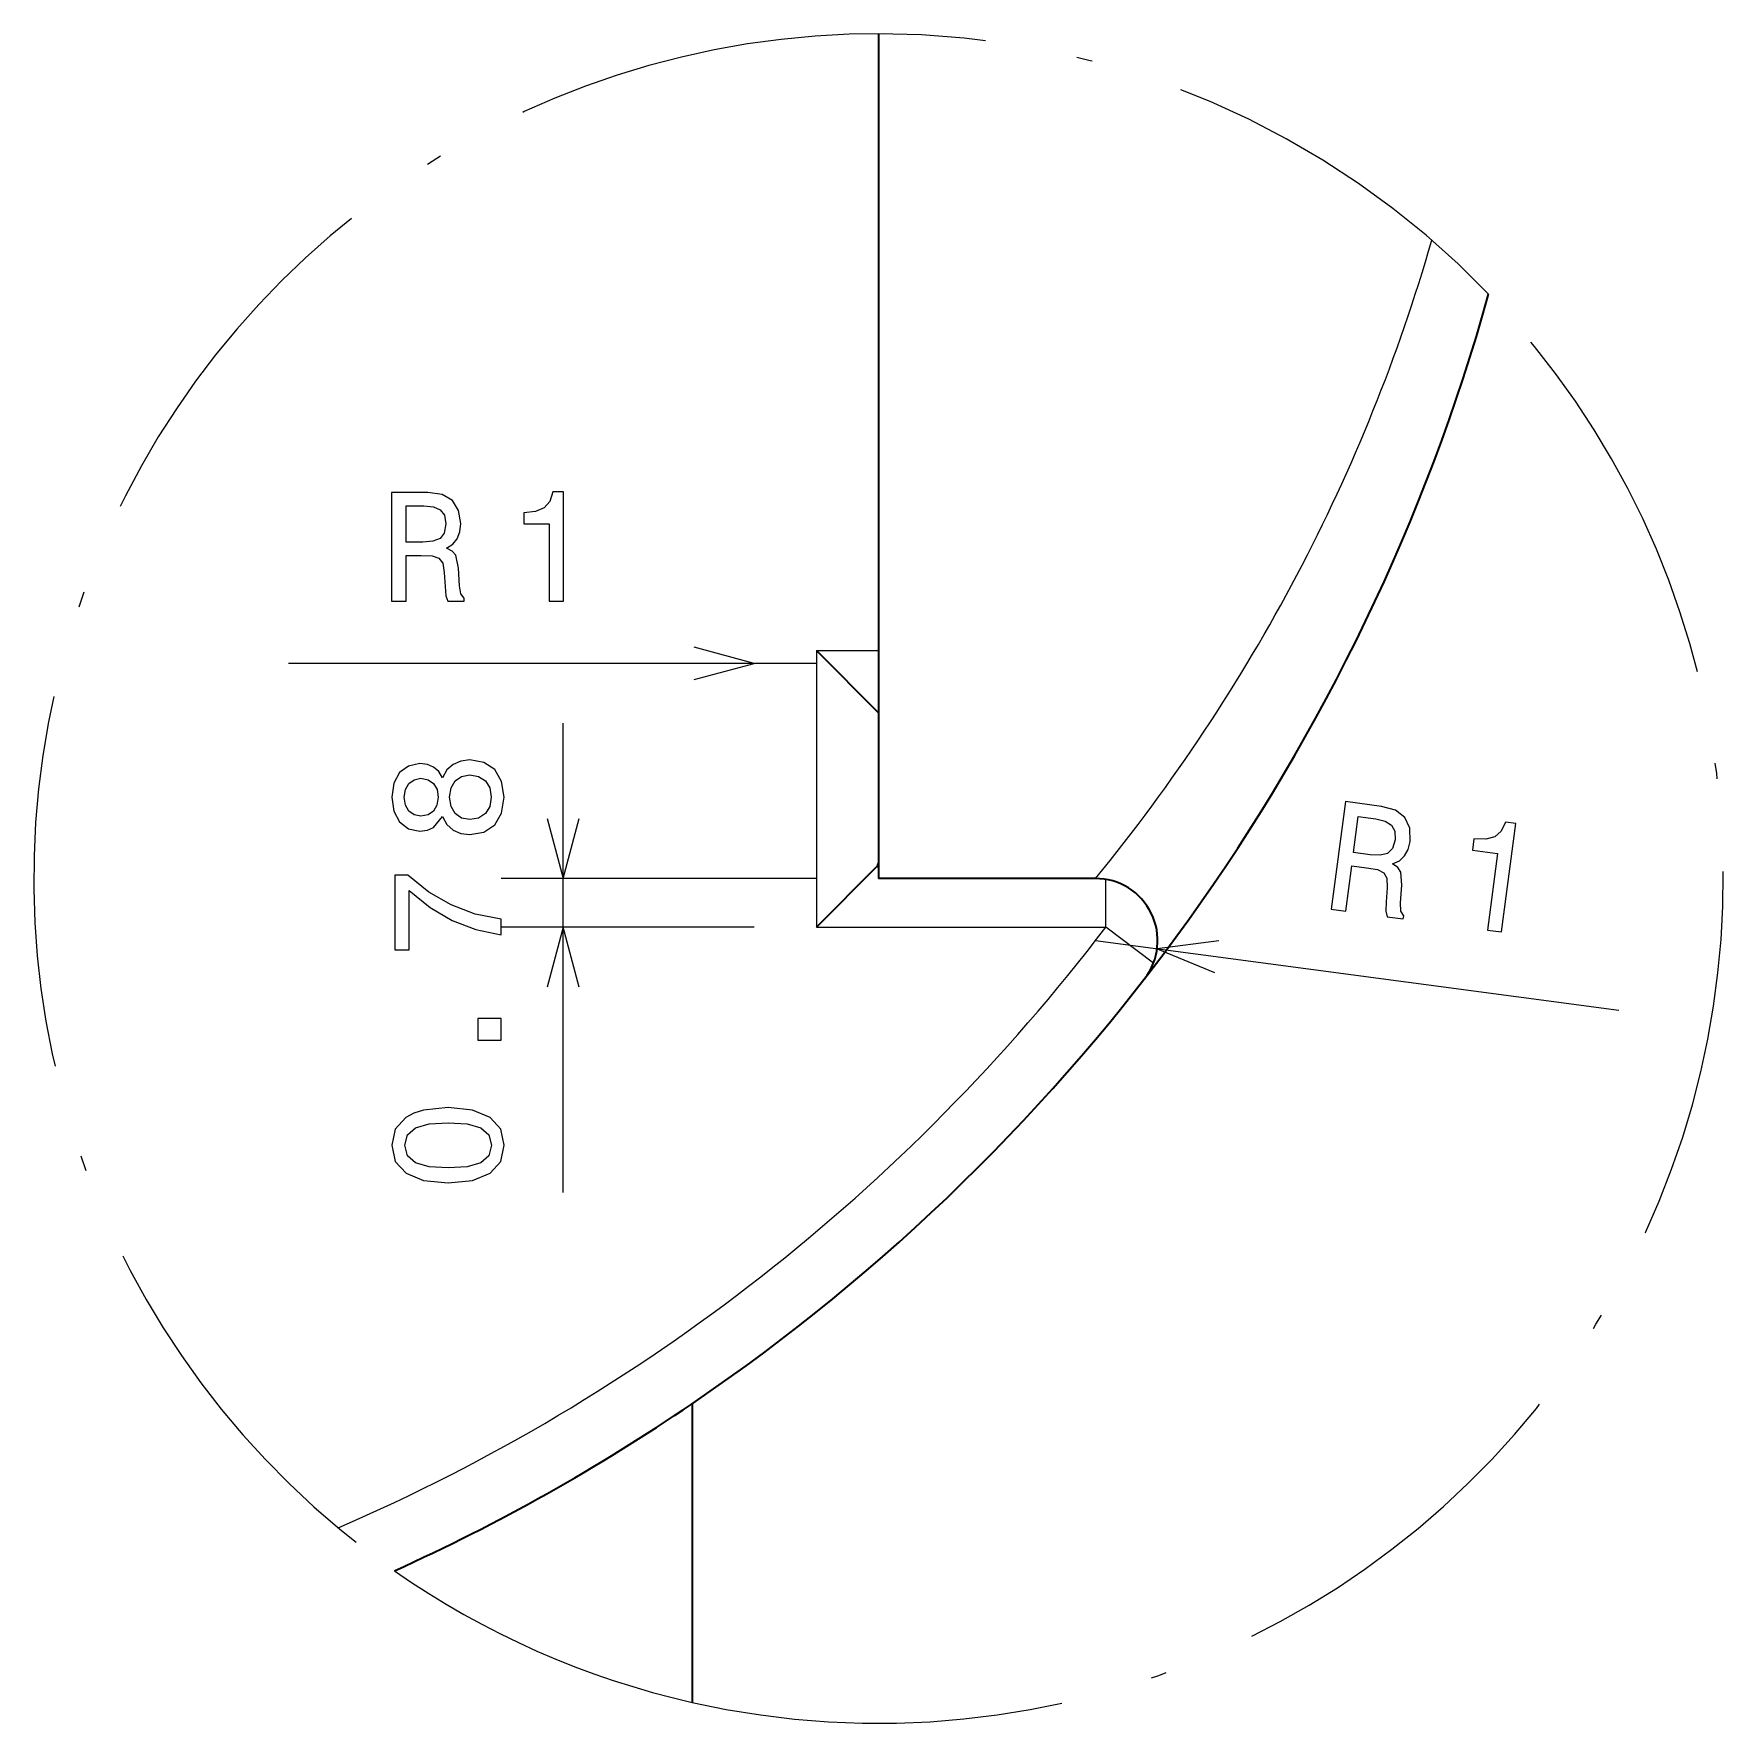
# Model space of a CAD drawing. Extents: x 0 to 420, y 0 to 297.
# Drawn here: x 185 to 239.5, y 92.6 to 147 of the extents above; entities that cross this region are included whole.
import ezdxf

# ---------------------------------------------------------------- set-up
doc = ezdxf.new("R2010")
doc.units = 0
doc.linetypes.add('DASHDOT', pattern=[18.5, 12, -3, 0.5, -3])

msp = doc.modelspace()

# ---------------------------------------------------------------- linework, layer by layer
at = {"color": 7, "lineweight": 35}
msp.add_line((212.251, 147.024), (212.251, 119.822), dxfattribs=at)
at = {"color": 7, "lineweight": 35, "ltscale": 0.070711}
msp.add_line((210.251, 127.161), (212.251, 125.161), dxfattribs=at)
at = {"color": 7, "lineweight": 13, "ltscale": 0.22256}
msp.add_line((210.251, 127.161), (210.251, 118.259), dxfattribs=at)
at = {"color": 7, "lineweight": 13, "ltscale": 0.05}
msp.add_line((210.251, 127.161), (212.251, 127.161), dxfattribs=at)
at = {"color": 7, "lineweight": 13, "ltscale": 0.425}
msp.add_line((210.251, 126.748), (193.251, 126.748), dxfattribs=at)
at = {"color": 7, "lineweight": 13, "ltscale": 0.37771}
msp.add_line((202.099, 109.713), (202.099, 124.822), dxfattribs=at)
at = {"color": 7, "lineweight": 13, "ltscale": 0.253806}
msp.add_line((210.251, 119.822), (200.099, 119.822), dxfattribs=at)
at = {"color": 7, "lineweight": 35, "ltscale": 0.06861}
msp.add_line((210.251, 118.259), (212.192, 120.2), dxfattribs=at)
at = {"color": 7, "lineweight": 13, "ltscale": 0.001485}
msp.add_line((212.192, 120.2), (212.251, 120.2), dxfattribs=at)
at = {"color": 7, "lineweight": 35, "ltscale": 0.174745}
msp.add_line((219.241, 119.822), (212.251, 119.822), dxfattribs=at)
at = {"color": 7, "lineweight": 13, "ltscale": 0.038352}
msp.add_line((219.577, 118.259), (219.577, 119.793), dxfattribs=at)
at = {"color": 7, "lineweight": 13, "ltscale": 0.203806}
msp.add_line((208.251, 118.259), (200.099, 118.259), dxfattribs=at)
at = {"color": 7, "lineweight": 13, "ltscale": 0.23315}
msp.add_line((210.251, 118.259), (219.577, 118.259), dxfattribs=at)
at = {"color": 7, "lineweight": 13, "ltscale": 0.047997}
msp.add_line((221.105, 117.096), (219.577, 118.259), dxfattribs=at)
at = {"color": 8, "lineweight": 13, "ltscale": 0.425}
msp.add_line((219.241, 117.821), (236.093, 115.582), dxfattribs=at)
at = {"color": 7, "lineweight": 35, "ltscale": 0.240449}
msp.add_line((206.251, 102.906), (206.251, 93.289), dxfattribs=at)
at = {"color": 7, "lineweight": 13}
for points in [[(196.573, 128.748), (197.042, 128.748), (197.042, 130.226), (197.521, 130.226), (197.874, 130.211), (198.096, 130.14), (198.217, 129.974), (198.267, 129.676), (198.293, 129.222), (198.323, 128.925), (198.383, 128.748), (198.913, 128.748), (198.913, 128.844), (198.797, 128.985), (198.757, 129.247), (198.721, 129.812), (198.635, 130.231), (198.519, 130.362), (198.338, 130.458), (198.54, 130.584), (198.681, 130.76), (198.772, 130.982), (198.802, 131.25), (198.731, 131.673), (198.53, 131.991), (198.197, 132.183), (197.743, 132.248), (196.573, 132.248)], [(201.643, 128.748), (202.102, 128.748), (202.102, 132.273), (201.759, 132.273), (201.668, 131.966), (201.486, 131.759), (201.209, 131.638), (200.826, 131.598), (200.826, 131.239), (201.643, 131.239)], [(197.612, 131.819), (197.919, 131.789), (198.136, 131.693), (198.272, 131.517), (198.318, 131.239), (198.267, 130.947), (198.131, 130.77), (197.899, 130.68), (197.581, 130.654), (197.042, 130.654), (197.042, 131.819)], [(198.213, 121.814), (198.354, 121.557), (198.551, 121.38), (198.798, 121.269), (199.096, 121.234), (199.544, 121.315), (199.892, 121.547), (200.114, 121.925), (200.2, 122.439), (200.114, 122.949), (199.892, 123.327), (199.544, 123.559), (199.096, 123.645), (198.798, 123.604), (198.551, 123.498), (198.354, 123.317), (198.213, 123.065), (198.092, 123.266), (197.926, 123.408), (197.724, 123.493), (197.477, 123.523), (197.119, 123.443), (196.831, 123.231), (196.645, 122.888), (196.574, 122.439), (196.645, 121.985), (196.831, 121.642), (197.119, 121.426), (197.477, 121.35), (197.724, 121.375), (197.926, 121.461)], [(197.517, 121.829), (197.295, 121.869), (197.124, 121.99), (197.018, 122.182), (196.977, 122.439), (197.018, 122.691), (197.124, 122.883), (197.295, 123.004), (197.517, 123.049), (197.744, 123.004), (197.921, 122.883), (198.037, 122.691), (198.072, 122.439), (198.032, 122.182), (197.921, 121.99), (197.744, 121.869)], [(199.086, 121.718), (198.818, 121.763), (198.617, 121.91), (198.485, 122.137), (198.44, 122.439), (198.485, 122.737), (198.617, 122.964), (198.818, 123.11), (199.086, 123.16), (199.373, 123.11), (199.59, 122.964), (199.731, 122.737), (199.776, 122.439), (199.731, 122.137), (199.59, 121.91), (199.373, 121.763)], [(200.099, 118.002), (200.099, 118.512), (199.267, 118.678), (198.49, 118.97), (197.769, 119.384), (197.093, 119.924), (196.675, 119.924), (196.675, 117.523), (197.134, 117.523), (197.134, 119.439), (197.815, 118.885), (198.526, 118.466), (199.282, 118.174)], [(200.099, 114.619), (200.099, 115.315), (199.348, 115.315), (199.348, 114.619)], [(198.39, 110.016), (199.181, 110.091), (199.746, 110.328), (200.089, 110.707), (200.2, 111.231), (200.089, 111.751), (199.746, 112.129), (199.181, 112.361), (198.39, 112.442), (197.603, 112.361), (197.29, 112.265), (197.033, 112.129), (196.69, 111.751), (196.574, 111.231), (196.69, 110.707), (197.038, 110.328), (197.603, 110.091)], [(198.39, 110.5), (197.779, 110.54), (197.341, 110.666), (197.083, 110.893), (196.993, 111.231), (197.083, 111.564), (197.341, 111.791), (197.779, 111.917), (198.39, 111.957), (199.005, 111.917), (199.444, 111.791), (199.701, 111.564), (199.787, 111.231), (199.701, 110.893), (199.444, 110.666), (199.005, 110.54)]]:
    msp.add_lwpolyline(points, close=True, dxfattribs=at)
for points in [[(206.32, 126.23), (208.251, 126.748), (206.32, 127.266)], [(201.582, 121.753), (202.099, 119.822), (202.617, 121.753)], [(202.617, 116.327), (202.099, 118.259), (201.582, 116.327)]]:
    msp.add_lwpolyline(points, dxfattribs=at)
at = {"color": 8, "lineweight": 13}
for points in [[(226.834, 118.83), (227.299, 118.768), (227.493, 120.233), (227.968, 120.17), (228.316, 120.108), (228.527, 120.009), (228.625, 119.828), (228.636, 119.526), (228.601, 119.073), (228.592, 118.774), (228.628, 118.591), (229.153, 118.522), (229.166, 118.617), (229.07, 118.772), (229.064, 119.037), (229.104, 119.602), (229.074, 120.028), (228.976, 120.173), (228.809, 120.292), (229.025, 120.39), (229.189, 120.547), (229.308, 120.755), (229.373, 121.016), (229.359, 121.445), (229.201, 121.787), (228.896, 122.02), (228.455, 122.145), (227.295, 122.299)], [(228.268, 121.738), (228.569, 121.667), (228.772, 121.543), (228.883, 121.351), (228.892, 121.07), (228.803, 120.786), (228.645, 120.629), (228.403, 120.57), (228.085, 120.587), (227.55, 120.658), (227.703, 121.813)], [(231.859, 118.162), (232.314, 118.101), (232.779, 121.596), (232.439, 121.641), (232.308, 121.348), (232.101, 121.167), (231.81, 121.084), (231.425, 121.094), (231.378, 120.739), (232.188, 120.631)]]:
    msp.add_lwpolyline(points, close=True, dxfattribs=at)
msp.add_lwpolyline([(223.207, 117.817), (221.224, 117.558), (223.071, 116.79)], dxfattribs=at)
at = {"color": 7, "linetype": 'DASHDOT', "lineweight": 13}
for start, end in [(89.6357, 235.043), (43.7544, 90), (257.2578, 43.7544), (235.0431, 257.2578)]:
    msp.add_arc((212.251, 119.822), 27.203, start, end, dxfattribs=at)
at = {"color": 7, "lineweight": 35}
for centre, radius, start, end in [((170.251, 155.822), 64, 304.22887, 344.4219), ((212.078, 120.332), 0.174, 310.6135, 356.0368), ((219.241, 117.821), 2, 322.2004, 89.9999), ((170.251, 155.822), 64, 294.37551, 304.22887)]:
    msp.add_arc(centre, radius, start, end, dxfattribs=at)
at = {"color": 7, "lineweight": 13}
msp.add_arc((170.251, 155.822), 62, 293.37709, 322.71012, dxfattribs=at)
msp.add_ellipse((170.29, 155.796), major_axis=(61.961, 0.216), ratio=0.9475, start_param=5.619953, end_param=6.013749, dxfattribs=at)

doc.saveas('drawing.dxf')
